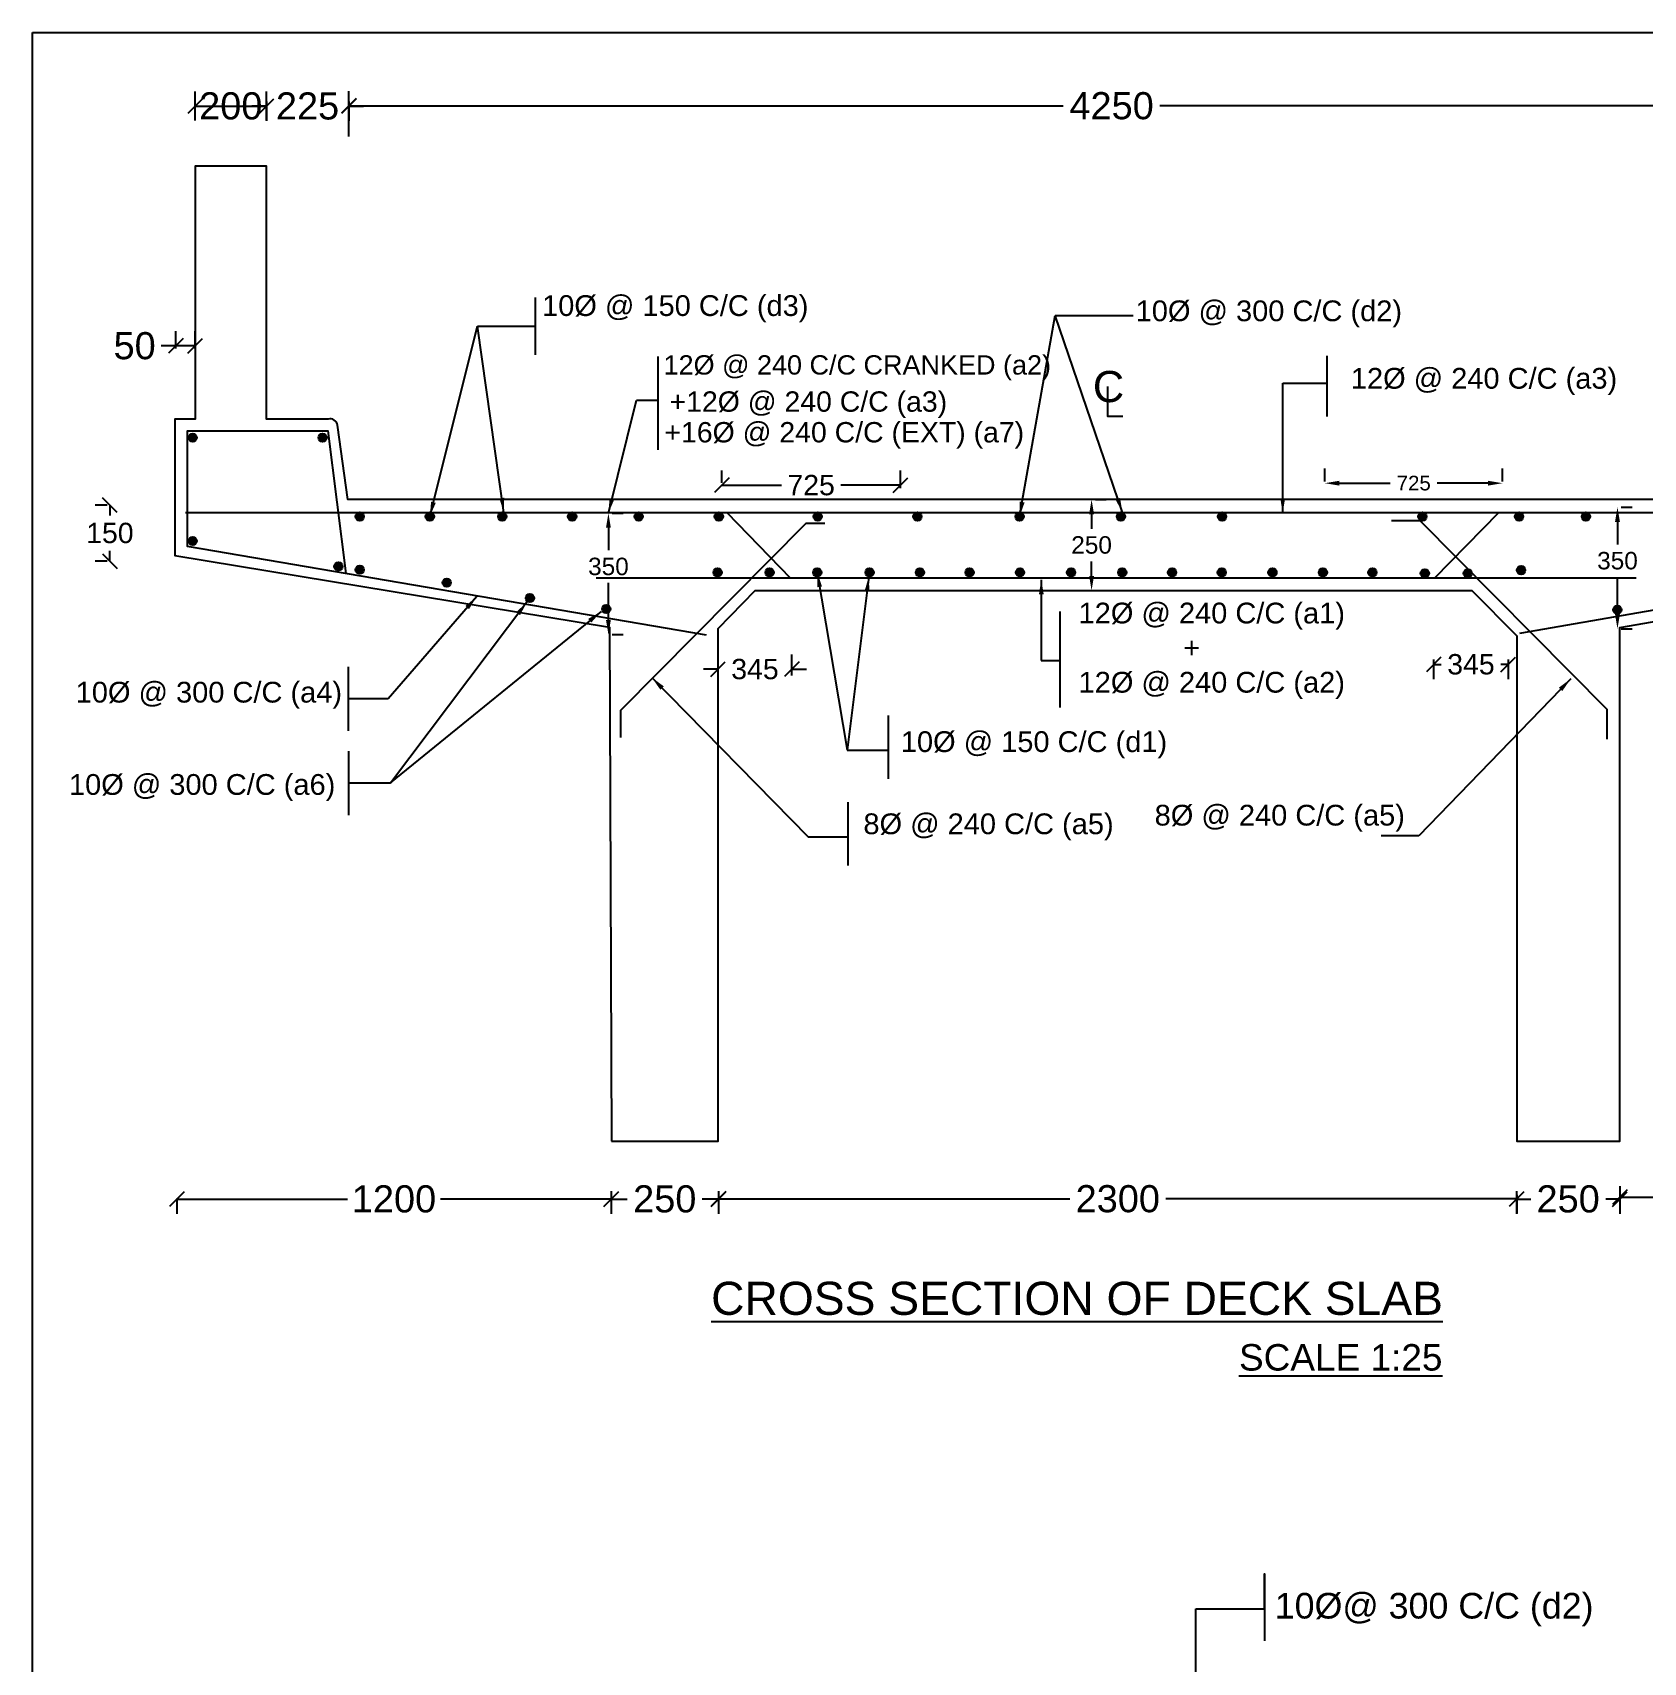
# Model space of a CAD drawing. Header units: inches. Extents: x 19308.8 to 19405.2, y 19125.9 to 19186.4.
# Drawn here: x 19309.01 to 19328.79, y 19166.41 to 19186.43 of the extents above; entities that cross this region are included whole.
import ezdxf

# ---------------------------------------------------------------- set-up
doc = ezdxf.new("R2010")
doc.units = ezdxf.units.IN
doc.header["$MEASUREMENT"] = 0
for name, color, linetype in [('DIMENSION', 255, 'Continuous'), ('DRAWING', 2, 'Continuous'), ('HATCH', 255, 'Continuous'), ('TEXT', 255, 'Continuous')]:
    doc.layers.add(name, color=color, linetype=linetype)
doc.styles.get("Standard").update_dxf_attribs({"font": 'arial.ttf'})
doc.dimstyles.get("Standard").update_dxf_attribs({"dimtxt": 0.18, "dimasz": 0.18, "dimexe": 0.18, "dimexo": 0.0625, "dimgap": 0.09, "dimtad": 0, "dimtih": 1, "dimtoh": 1, "dimdec": 4, "dimzin": 0, "dimdsep": 46, "dimtxsty": 'Standard', "dimcen": 0.09, "dimadec": 0, "dimazin": 0, "dimtfac": 1, "dimtdec": 4, "dimtofl": 0, "dimtmove": 0, "dimatfit": 3, "dimfxl": 1, "dimtolj": 1, "dimtzin": 0, "dimarcsym": 0})

# ---------------------------------------------------------------- blocks, each defined once
blk = doc.blocks.new('_Oblique')
at = {"color": 0, "linetype": 'ByBlock', "lineweight": -2}
blk.add_line((-0.5, -0.5), (0.5, 0.5), dxfattribs=at)
blk = doc.blocks.new('*D2')
at = {"layer": 'Defpoints', "color": 0, "transparency": 16777216}
for p in [(19310.768, 19182.583), (19310.768, 19182.487), (19311.003, 19182.487)]:
    blk.add_point(p, dxfattribs=at)
at = {"layer": 'DIMENSION', "color": 0, "lineweight": -2, "transparency": 16777216}
for p, q in [((19310.768, 19182.549), (19310.768, 19182.763)), ((19311.003, 19182.549), (19311.003, 19182.763)), ((19310.768, 19182.583), (19310.588, 19182.583)), ((19311.003, 19182.583), (19310.768, 19182.583))]:
    blk.add_line(p, q, dxfattribs=at)
at = {"layer": 'DIMENSION', "color": 0, "lineweight": -2, "transparency": 16777216, "xscale": 0.18, "yscale": 0.18, "zscale": 0.18, "rotation": 180}
blk.add_blockref('_Oblique', (19310.768, 19182.583), dxfattribs=at)
at = {"layer": 'DIMENSION', "color": 0, "lineweight": -2, "transparency": 16777216, "xscale": 0.18, "yscale": 0.18, "zscale": 0.18}
blk.add_blockref('_Oblique', (19311.003, 19182.583), dxfattribs=at)
at = {"layer": 'DIMENSION', "color": 0, "transparency": 16777216, "insert": (19310.26, 19182.583), "char_height": 0.3333, "attachment_point": 5}
blk.add_mtext('\\A1;50', dxfattribs=at)
blk = doc.blocks.new('*D3')
at = {"layer": 'Defpoints', "color": 0, "transparency": 16777216}
for p in [(19311.879, 19185.529), (19311.003, 19185.289), (19311.879, 19185.289)]:
    blk.add_point(p, dxfattribs=at)
at = {"layer": 'DIMENSION', "color": 0, "lineweight": -2, "transparency": 16777216}
for p, q in [((19311.003, 19185.351), (19311.003, 19185.709)), ((19311.879, 19185.351), (19311.879, 19185.709)), ((19311.003, 19185.529), (19311.879, 19185.529))]:
    blk.add_line(p, q, dxfattribs=at)
at = {"layer": 'DIMENSION', "color": 0, "lineweight": -2, "transparency": 16777216, "xscale": 0.18, "yscale": 0.18, "zscale": 0.18, "rotation": 180}
blk.add_blockref('_Oblique', (19311.003, 19185.529), dxfattribs=at)
at = {"layer": 'DIMENSION', "color": 0, "lineweight": -2, "transparency": 16777216, "xscale": 0.18, "yscale": 0.18, "zscale": 0.18}
blk.add_blockref('_Oblique', (19311.879, 19185.529), dxfattribs=at)
at = {"layer": 'DIMENSION', "color": 0, "transparency": 16777216, "insert": (19311.441, 19185.529), "char_height": 0.3333, "attachment_point": 5}
blk.add_mtext('\\A1;200', dxfattribs=at)
blk = doc.blocks.new('*D4')
at = {"layer": 'Defpoints', "color": 0, "transparency": 16777216}
for p in [(19311.879, 19185.648), (19312.89, 19185.648), (19312.89, 19185.528)]:
    blk.add_point(p, dxfattribs=at)
at = {"layer": 'DIMENSION', "color": 0, "lineweight": -2, "transparency": 16777216}
for p, q in [((19311.879, 19185.528), (19311.699, 19185.528)), ((19311.879, 19185.585), (19311.879, 19185.348)), ((19312.89, 19185.585), (19312.89, 19185.348)), ((19312.89, 19185.528), (19313.07, 19185.528))]:
    blk.add_line(p, q, dxfattribs=at)
at = {"layer": 'DIMENSION', "color": 0, "lineweight": -2, "transparency": 16777216, "xscale": 0.18, "yscale": 0.18, "zscale": 0.18}
blk.add_blockref('_Oblique', (19311.879, 19185.528), dxfattribs=at)
at = {"layer": 'DIMENSION', "color": 0, "lineweight": -2, "transparency": 16777216, "xscale": 0.18, "yscale": 0.18, "zscale": 0.18, "rotation": 180}
blk.add_blockref('_Oblique', (19312.89, 19185.528), dxfattribs=at)
at = {"layer": 'DIMENSION', "color": 0, "transparency": 16777216, "insert": (19312.384, 19185.528), "char_height": 0.3333, "attachment_point": 5}
blk.add_mtext('\\A1;225', dxfattribs=at)
blk = doc.blocks.new('*D6')
at = {"layer": 'Defpoints', "color": 0, "transparency": 16777216}
for p in [(19331.632, 19185.531), (19331.632, 19185.327), (19312.89, 19185.094)]:
    blk.add_point(p, dxfattribs=at)
at = {"layer": 'DIMENSION', "color": 0, "lineweight": -2, "transparency": 16777216}
for p, q in [((19312.89, 19185.156), (19312.89, 19185.711)), ((19331.632, 19185.389), (19331.632, 19185.711)), ((19312.89, 19185.531), (19321.667, 19185.531)), ((19331.632, 19185.531), (19322.855, 19185.531))]:
    blk.add_line(p, q, dxfattribs=at)
at = {"layer": 'DIMENSION', "color": 0, "lineweight": -2, "transparency": 16777216, "xscale": 0.18, "yscale": 0.18, "zscale": 0.18, "rotation": 180}
blk.add_blockref('_Oblique', (19312.89, 19185.531), dxfattribs=at)
at = {"layer": 'DIMENSION', "color": 0, "lineweight": -2, "transparency": 16777216, "xscale": 0.18, "yscale": 0.18, "zscale": 0.18}
blk.add_blockref('_Oblique', (19331.632, 19185.531), dxfattribs=at)
at = {"layer": 'DIMENSION', "color": 0, "transparency": 16777216, "insert": (19322.261, 19185.531), "char_height": 0.3333, "attachment_point": 5}
blk.add_mtext('\\A1;4250', dxfattribs=at)
blk = doc.blocks.new('*D9')
at = {"layer": 'Defpoints', "color": 0, "transparency": 16777216}
for p in [(19309.984, 19180.626), (19309.956, 19179.94), (19309.984, 19179.94)]:
    blk.add_point(p, dxfattribs=at)
at = {"layer": 'DIMENSION', "color": 0, "lineweight": -2, "transparency": 16777216}
for p, q in [((19309.922, 19180.626), (19309.776, 19180.626)), ((19309.956, 19180.626), (19309.956, 19180.501)), ((19309.956, 19179.94), (19309.956, 19180.065)), ((19309.922, 19179.94), (19309.776, 19179.94))]:
    blk.add_line(p, q, dxfattribs=at)
at = {"layer": 'DIMENSION', "color": 0, "lineweight": -2, "transparency": 16777216, "xscale": 0.18, "yscale": 0.18, "zscale": 0.18}
for p, rotation in [((19309.956, 19180.626), 90), ((19309.956, 19179.94), 270)]:
    blk.add_blockref('_Oblique', p, dxfattribs=dict(at, rotation=rotation))
at = {"layer": 'DIMENSION', "color": 0, "transparency": 16777216, "insert": (19309.956, 19180.283), "char_height": 0.25, "attachment_point": 5}
blk.add_mtext('\\A1;150', dxfattribs=at)
blk = doc.blocks.new('*D10')
at = {"layer": 'Defpoints', "color": 0, "transparency": 16777216}
for p in [(19318.333, 19178.611), (19317.426, 19178.471), (19318.333, 19178.471)]:
    blk.add_point(p, dxfattribs=at)
at = {"layer": 'DIMENSION', "color": 0, "lineweight": -2, "transparency": 16777216}
for p, q in [((19317.426, 19178.611), (19317.246, 19178.611)), ((19317.426, 19178.533), (19317.426, 19178.791)), ((19318.333, 19178.533), (19318.333, 19178.791)), ((19318.333, 19178.611), (19318.513, 19178.611))]:
    blk.add_line(p, q, dxfattribs=at)
at = {"layer": 'DIMENSION', "color": 0, "lineweight": -2, "transparency": 16777216, "xscale": 0.18, "yscale": 0.18, "zscale": 0.18}
blk.add_blockref('_Oblique', (19317.426, 19178.611), dxfattribs=at)
at = {"layer": 'DIMENSION', "color": 0, "lineweight": -2, "transparency": 16777216, "xscale": 0.18, "yscale": 0.18, "zscale": 0.18, "rotation": 180}
blk.add_blockref('_Oblique', (19318.333, 19178.611), dxfattribs=at)
at = {"layer": 'DIMENSION', "color": 0, "transparency": 16777216, "insert": (19317.88, 19178.611), "char_height": 0.25, "attachment_point": 5}
blk.add_mtext('\\A1;345', dxfattribs=at)
blk = doc.blocks.new('*D11')
at = {"layer": 'Defpoints', "color": 0, "transparency": 16777216}
for p in [(19326.217, 19178.792), (19326.217, 19178.67), (19327.133, 19178.792)]:
    blk.add_point(p, dxfattribs=at)
at = {"layer": 'DIMENSION', "color": 0, "lineweight": -2, "transparency": 16777216}
for p, q in [((19326.217, 19178.729), (19326.217, 19178.49)), ((19326.217, 19178.67), (19326.308, 19178.67)), ((19327.133, 19178.67), (19327.042, 19178.67)), ((19327.133, 19178.729), (19327.133, 19178.49))]:
    blk.add_line(p, q, dxfattribs=at)
at = {"layer": 'DIMENSION', "color": 0, "lineweight": -2, "transparency": 16777216, "xscale": 0.18, "yscale": 0.18, "zscale": 0.18, "rotation": 180}
blk.add_blockref('_Oblique', (19326.217, 19178.67), dxfattribs=at)
at = {"layer": 'DIMENSION', "color": 0, "lineweight": -2, "transparency": 16777216, "xscale": 0.18, "yscale": 0.18, "zscale": 0.18}
blk.add_blockref('_Oblique', (19327.133, 19178.67), dxfattribs=at)
at = {"layer": 'DIMENSION', "color": 0, "transparency": 16777216, "insert": (19326.675, 19178.67), "char_height": 0.25, "attachment_point": 5}
blk.add_mtext('\\A1;345', dxfattribs=at)
blk = doc.blocks.new('*D14')
at = {"layer": 'Defpoints', "color": 0, "transparency": 16777216}
for p in [(19324.88, 19180.855), (19327.064, 19180.896), (19327.064, 19180.855)]:
    blk.add_point(p, dxfattribs=at)
at = {"layer": 'DIMENSION', "color": 0, "lineweight": -2, "transparency": 16777216}
for p, q in [((19324.88, 19180.917), (19324.88, 19181.076)), ((19327.064, 19180.917), (19327.064, 19181.076)), ((19325.06, 19180.896), (19325.683, 19180.896)), ((19326.884, 19180.896), (19326.261, 19180.896))]:
    blk.add_line(p, q, dxfattribs=at)
at = {"layer": 'DIMENSION', "color": 0, "transparency": 16777216}
for points in [[(19325.06, 19180.926), (19325.06, 19180.866), (19324.88, 19180.896)], [(19326.884, 19180.926), (19326.884, 19180.866), (19327.064, 19180.896)]]:
    blk.add_solid(points, dxfattribs=at)
at = {"layer": 'DIMENSION', "color": 0, "transparency": 16777216, "insert": (19325.972, 19180.896), "char_height": 0.18, "attachment_point": 5}
blk.add_mtext('\\A1;725', dxfattribs=at)
blk = doc.blocks.new('*D15')
at = {"layer": 'Defpoints', "color": 0, "transparency": 16777216}
for p in [(19328.458, 19180.6), (19328.458, 19179.108), (19328.475, 19179.108)]:
    blk.add_point(p, dxfattribs=at)
at = {"layer": 'DIMENSION', "color": 0, "lineweight": -2, "transparency": 16777216}
for p, q in [((19328.52, 19180.6), (19328.655, 19180.6)), ((19328.475, 19180.42), (19328.475, 19180.142)), ((19328.475, 19179.288), (19328.475, 19179.743)), ((19328.52, 19179.108), (19328.655, 19179.108))]:
    blk.add_line(p, q, dxfattribs=at)
at = {"layer": 'DIMENSION', "color": 0, "transparency": 16777216}
for points in [[(19328.445, 19180.42), (19328.505, 19180.42), (19328.475, 19180.6)], [(19328.445, 19179.288), (19328.505, 19179.288), (19328.475, 19179.108)]]:
    blk.add_solid(points, dxfattribs=at)
at = {"layer": 'DIMENSION', "color": 0, "transparency": 16777216, "insert": (19328.475, 19179.943), "char_height": 0.2143, "attachment_point": 5}
blk.add_mtext('\\A1;350', dxfattribs=at)
blk = doc.blocks.new('*D16')
at = {"layer": 'Defpoints', "color": 0, "transparency": 16777216}
for p in [(19321.999, 19180.694), (19321.999, 19179.577), (19322.015, 19179.577)]:
    blk.add_point(p, dxfattribs=at)
at = {"layer": 'DIMENSION', "color": 0, "lineweight": -2, "transparency": 16777216}
for p, q in [((19322.062, 19180.694), (19322.195, 19180.694)), ((19322.015, 19180.514), (19322.015, 19180.335)), ((19322.015, 19179.757), (19322.015, 19179.936)), ((19322.062, 19179.577), (19322.195, 19179.577))]:
    blk.add_line(p, q, dxfattribs=at)
at = {"layer": 'DIMENSION', "color": 0, "transparency": 16777216}
for points in [[(19321.985, 19180.514), (19322.045, 19180.514), (19322.015, 19180.694)], [(19321.985, 19179.757), (19322.045, 19179.757), (19322.015, 19179.577)]]:
    blk.add_solid(points, dxfattribs=at)
at = {"layer": 'DIMENSION', "color": 0, "transparency": 16777216, "insert": (19322.015, 19180.136), "char_height": 0.2143, "attachment_point": 5}
blk.add_mtext('\\A1;250', dxfattribs=at)
blk = doc.blocks.new('*D17')
at = {"layer": 'Defpoints', "color": 0, "transparency": 16777216}
for p in [(19316.062, 19180.529), (19316.062, 19179.037), (19316.08, 19179.037)]:
    blk.add_point(p, dxfattribs=at)
at = {"layer": 'DIMENSION', "color": 0, "lineweight": -2, "transparency": 16777216}
for p, q in [((19316.125, 19180.529), (19316.26, 19180.529)), ((19316.08, 19180.349), (19316.08, 19180.072)), ((19316.08, 19179.217), (19316.08, 19179.673)), ((19316.125, 19179.037), (19316.26, 19179.037))]:
    blk.add_line(p, q, dxfattribs=at)
at = {"layer": 'DIMENSION', "color": 0, "transparency": 16777216}
for points in [[(19316.05, 19180.349), (19316.11, 19180.349), (19316.08, 19180.529)], [(19316.05, 19179.217), (19316.11, 19179.217), (19316.08, 19179.037)]]:
    blk.add_solid(points, dxfattribs=at)
at = {"layer": 'DIMENSION', "color": 0, "transparency": 16777216, "insert": (19316.08, 19179.872), "char_height": 0.2143, "attachment_point": 5}
blk.add_mtext('\\A1;350', dxfattribs=at)
blk = doc.blocks.new('*D18')
at = {"layer": 'Defpoints', "color": 0, "transparency": 16777216}
for p in [(19310.779, 19172.169), (19316.114, 19172.169), (19316.114, 19172.102)]:
    blk.add_point(p, dxfattribs=at)
at = {"layer": 'DIMENSION', "color": 0, "lineweight": -2, "transparency": 16777216}
for p, q in [((19310.779, 19172.107), (19310.779, 19171.922)), ((19310.779, 19172.102), (19312.875, 19172.102)), ((19316.114, 19172.102), (19314.018, 19172.102)), ((19316.114, 19172.107), (19316.114, 19171.922))]:
    blk.add_line(p, q, dxfattribs=at)
at = {"layer": 'DIMENSION', "color": 0, "lineweight": -2, "transparency": 16777216, "xscale": 0.18, "yscale": 0.18, "zscale": 0.18, "rotation": 180}
blk.add_blockref('_Oblique', (19310.779, 19172.102), dxfattribs=at)
at = {"layer": 'DIMENSION', "color": 0, "lineweight": -2, "transparency": 16777216, "xscale": 0.18, "yscale": 0.18, "zscale": 0.18}
blk.add_blockref('_Oblique', (19316.114, 19172.102), dxfattribs=at)
at = {"layer": 'DIMENSION', "color": 0, "transparency": 16777216, "insert": (19313.446, 19172.102), "char_height": 0.3333, "attachment_point": 5}
blk.add_mtext('\\A1;1200', dxfattribs=at)
blk = doc.blocks.new('*D19')
at = {"layer": 'Defpoints', "color": 0, "transparency": 16777216}
for p in [(19316.114, 19172.26), (19317.431, 19172.26), (19317.431, 19172.102)]:
    blk.add_point(p, dxfattribs=at)
at = {"layer": 'DIMENSION', "color": 0, "lineweight": -2, "transparency": 16777216}
for p, q in [((19316.114, 19172.198), (19316.114, 19171.922)), ((19317.431, 19172.198), (19317.431, 19171.922)), ((19316.114, 19172.102), (19316.312, 19172.102)), ((19317.431, 19172.102), (19317.233, 19172.102))]:
    blk.add_line(p, q, dxfattribs=at)
at = {"layer": 'DIMENSION', "color": 0, "lineweight": -2, "transparency": 16777216, "xscale": 0.18, "yscale": 0.18, "zscale": 0.18, "rotation": 180}
blk.add_blockref('_Oblique', (19316.114, 19172.102), dxfattribs=at)
at = {"layer": 'DIMENSION', "color": 0, "lineweight": -2, "transparency": 16777216, "xscale": 0.18, "yscale": 0.18, "zscale": 0.18}
blk.add_blockref('_Oblique', (19317.431, 19172.102), dxfattribs=at)
at = {"layer": 'DIMENSION', "color": 0, "transparency": 16777216, "insert": (19316.772, 19172.102), "char_height": 0.3333, "attachment_point": 5}
blk.add_mtext('\\A1;250', dxfattribs=at)
blk = doc.blocks.new('*D20')
at = {"layer": 'Defpoints', "color": 0, "transparency": 16777216}
for p in [(19317.434, 19172.214), (19327.24, 19172.214), (19327.24, 19172.104)]:
    blk.add_point(p, dxfattribs=at)
at = {"layer": 'DIMENSION', "color": 0, "lineweight": -2, "transparency": 16777216}
for p, q in [((19317.434, 19172.152), (19317.434, 19171.924)), ((19317.434, 19172.104), (19321.747, 19172.104)), ((19327.24, 19172.104), (19322.927, 19172.104)), ((19327.24, 19172.152), (19327.24, 19171.924))]:
    blk.add_line(p, q, dxfattribs=at)
at = {"layer": 'DIMENSION', "color": 0, "lineweight": -2, "transparency": 16777216, "xscale": 0.18, "yscale": 0.18, "zscale": 0.18, "rotation": 180}
blk.add_blockref('_Oblique', (19317.434, 19172.104), dxfattribs=at)
at = {"layer": 'DIMENSION', "color": 0, "lineweight": -2, "transparency": 16777216, "xscale": 0.18, "yscale": 0.18, "zscale": 0.18}
blk.add_blockref('_Oblique', (19327.24, 19172.104), dxfattribs=at)
at = {"layer": 'DIMENSION', "color": 0, "transparency": 16777216, "insert": (19322.337, 19172.104), "char_height": 0.3333, "attachment_point": 5}
blk.add_mtext('\\A1;2300', dxfattribs=at)
blk = doc.blocks.new('*D21')
at = {"layer": 'Defpoints', "color": 0, "transparency": 16777216}
for p in [(19327.236, 19172.26), (19328.502, 19172.26), (19328.502, 19172.102)]:
    blk.add_point(p, dxfattribs=at)
at = {"layer": 'DIMENSION', "color": 0, "lineweight": -2, "transparency": 16777216}
for p, q in [((19327.236, 19172.198), (19327.236, 19171.922)), ((19328.502, 19172.198), (19328.502, 19171.922)), ((19327.236, 19172.102), (19327.409, 19172.102)), ((19328.502, 19172.102), (19328.33, 19172.102))]:
    blk.add_line(p, q, dxfattribs=at)
at = {"layer": 'DIMENSION', "color": 0, "lineweight": -2, "transparency": 16777216, "xscale": 0.18, "yscale": 0.18, "zscale": 0.18, "rotation": 180}
blk.add_blockref('_Oblique', (19327.236, 19172.102), dxfattribs=at)
at = {"layer": 'DIMENSION', "color": 0, "lineweight": -2, "transparency": 16777216, "xscale": 0.18, "yscale": 0.18, "zscale": 0.18}
blk.add_blockref('_Oblique', (19328.502, 19172.102), dxfattribs=at)
at = {"layer": 'DIMENSION', "color": 0, "transparency": 16777216, "insert": (19327.869, 19172.102), "char_height": 0.3333, "attachment_point": 5}
blk.add_mtext('\\A1;250', dxfattribs=at)
blk = doc.blocks.new('*D22')
at = {"layer": 'Defpoints', "color": 0, "transparency": 16777216}
for p in [(19328.502, 19172.322), (19333.755, 19172.322), (19333.755, 19172.125)]:
    blk.add_point(p, dxfattribs=at)
at = {"layer": 'DIMENSION', "color": 0, "lineweight": -2, "transparency": 16777216}
for p, q in [((19328.502, 19172.26), (19328.502, 19171.945)), ((19333.755, 19172.26), (19333.755, 19171.945)), ((19328.502, 19172.125), (19330.557, 19172.125)), ((19333.755, 19172.125), (19331.7, 19172.125))]:
    blk.add_line(p, q, dxfattribs=at)
at = {"layer": 'DIMENSION', "color": 0, "lineweight": -2, "transparency": 16777216, "xscale": 0.18, "yscale": 0.18, "zscale": 0.18, "rotation": 180}
blk.add_blockref('_Oblique', (19328.502, 19172.125), dxfattribs=at)
at = {"layer": 'DIMENSION', "color": 0, "lineweight": -2, "transparency": 16777216, "xscale": 0.18, "yscale": 0.18, "zscale": 0.18}
blk.add_blockref('_Oblique', (19333.755, 19172.125), dxfattribs=at)
at = {"layer": 'DIMENSION', "color": 0, "transparency": 16777216, "insert": (19331.129, 19172.125), "char_height": 0.3333, "attachment_point": 5}
blk.add_mtext('\\A1;1200', dxfattribs=at)
blk = doc.blocks.new('*D65')
at = {"layer": 'Defpoints', "color": 0, "transparency": 16777216}
for p in [(19317.472, 19180.839), (19319.669, 19180.871), (19319.669, 19180.773)]:
    blk.add_point(p, dxfattribs=at)
at = {"layer": 'DIMENSION', "color": 0, "lineweight": -2, "transparency": 16777216}
for p, q in [((19317.472, 19180.902), (19317.472, 19181.051)), ((19319.669, 19180.835), (19319.669, 19181.051)), ((19317.472, 19180.871), (19318.204, 19180.871)), ((19319.669, 19180.871), (19318.936, 19180.871))]:
    blk.add_line(p, q, dxfattribs=at)
at = {"layer": 'DIMENSION', "color": 0, "lineweight": -2, "transparency": 16777216, "xscale": 0.18, "yscale": 0.18, "zscale": 0.18, "rotation": 180}
blk.add_blockref('_Oblique', (19317.472, 19180.871), dxfattribs=at)
at = {"layer": 'DIMENSION', "color": 0, "lineweight": -2, "transparency": 16777216, "xscale": 0.18, "yscale": 0.18, "zscale": 0.18}
blk.add_blockref('_Oblique', (19319.669, 19180.871), dxfattribs=at)
at = {"layer": 'DIMENSION', "color": 0, "transparency": 16777216, "insert": (19318.57, 19180.871), "char_height": 0.25, "attachment_point": 5}
blk.add_mtext('\\A1;725', dxfattribs=at)

msp = doc.modelspace()

# ---------------------------------------------------------------- hatches: boundary and pattern name
at = {"layer": 'HATCH'}
h = msp.add_hatch(color=256, dxfattribs=at)
edge = h.paths.add_edge_path()
edge.add_arc((19310.97309, 19181.45515), 0.05159, 0, 360)
h = msp.add_hatch(color=256, dxfattribs=at)
edge = h.paths.add_edge_path()
edge.add_arc((19312.56939, 19181.45515), 0.05159, 0, 360)
h = msp.add_hatch(color=256, dxfattribs=at)
edge = h.paths.add_edge_path()
edge.add_arc((19313.02498, 19180.48703), 0.05159, 0, 360)
h = msp.add_hatch(color=256, dxfattribs=at)
edge = h.paths.add_edge_path()
edge.add_arc((19313.88642, 19180.48703), 0.05159, 0, 360)
h = msp.add_hatch(color=256, dxfattribs=at)
edge = h.paths.add_edge_path()
edge.add_arc((19314.77627, 19180.48703), 0.05159, 0, 360)
h = msp.add_hatch(color=256, dxfattribs=at)
edge = h.paths.add_edge_path()
edge.add_arc((19315.63463, 19180.48703), 0.05159, 0, 360)
h = msp.add_hatch(color=256, dxfattribs=at)
edge = h.paths.add_edge_path()
edge.add_arc((19316.45182, 19180.48703), 0.05159, 0, 360)
h = msp.add_hatch(color=256, dxfattribs=at)
edge = h.paths.add_edge_path()
edge.add_arc((19317.43582, 19180.48703), 0.05159, 0, 360)
h = msp.add_hatch(color=256, dxfattribs=at)
edge = h.paths.add_edge_path()
edge.add_arc((19318.65047, 19180.48703), 0.05159, 0, 360)
h = msp.add_hatch(color=256, dxfattribs=at)
edge = h.paths.add_edge_path()
edge.add_arc((19319.87603, 19180.48703), 0.05159, 0, 360)
h = msp.add_hatch(color=256, dxfattribs=at)
edge = h.paths.add_edge_path()
edge.add_arc((19321.13115, 19180.48703), 0.05159, 0, 360)
h = msp.add_hatch(color=256, dxfattribs=at)
edge = h.paths.add_edge_path()
edge.add_arc((19322.37576, 19180.48703), 0.05159, 0, 360)
h = msp.add_hatch(color=256, dxfattribs=at)
edge = h.paths.add_edge_path()
edge.add_arc((19323.61768, 19180.48703), 0.05159, 0, 360)
h = msp.add_hatch(color=256, dxfattribs=at)
edge = h.paths.add_edge_path()
edge.add_arc((19326.07927, 19180.48703), 0.05159, 0, 360)
h = msp.add_hatch(color=256, dxfattribs=at)
edge = h.paths.add_edge_path()
edge.add_arc((19327.26649, 19180.48703), 0.05159, 0, 360)
h = msp.add_hatch(color=256, dxfattribs=at)
edge = h.paths.add_edge_path()
edge.add_arc((19328.08702, 19180.48703), 0.05159, 0, 360)
h = msp.add_hatch(color=256, dxfattribs=at)
edge = h.paths.add_edge_path()
edge.add_arc((19310.97309, 19180.18596), 0.05159, 0, 360)
h = msp.add_hatch(color=256, dxfattribs=at)
edge = h.paths.add_edge_path()
edge.add_arc((19312.76339, 19179.87317), 0.05159, 0, 360)
h = msp.add_hatch(color=256, dxfattribs=at)
edge = h.paths.add_edge_path()
edge.add_arc((19313.02498, 19179.83258), 0.05159, 0, 360)
h = msp.add_hatch(color=256, dxfattribs=at)
edge = h.paths.add_edge_path()
edge.add_arc((19317.42143, 19179.80034), 0.05159, 0, 360)
h = msp.add_hatch(color=256, dxfattribs=at)
edge = h.paths.add_edge_path()
edge.add_arc((19318.05944, 19179.80034), 0.05159, 0, 360)
h = msp.add_hatch(color=256, dxfattribs=at)
edge = h.paths.add_edge_path()
edge.add_arc((19318.64464, 19179.80034), 0.05159, 0, 360)
h = msp.add_hatch(color=256, dxfattribs=at)
edge = h.paths.add_edge_path()
edge.add_arc((19319.28801, 19179.80034), 0.05159, 0, 360)
h = msp.add_hatch(color=256, dxfattribs=at)
edge = h.paths.add_edge_path()
edge.add_arc((19319.90692, 19179.80034), 0.05159, 0, 360)
h = msp.add_hatch(color=256, dxfattribs=at)
edge = h.paths.add_edge_path()
edge.add_arc((19320.51698, 19179.80034), 0.05159, 0, 360)
h = msp.add_hatch(color=256, dxfattribs=at)
edge = h.paths.add_edge_path()
edge.add_arc((19321.1358, 19179.80034), 0.05159, 0, 360)
h = msp.add_hatch(color=256, dxfattribs=at)
edge = h.paths.add_edge_path()
edge.add_arc((19321.76308, 19179.80034), 0.05159, 0, 360)
h = msp.add_hatch(color=256, dxfattribs=at)
edge = h.paths.add_edge_path()
edge.add_arc((19322.39194, 19179.80034), 0.05159, 0, 360)
h = msp.add_hatch(color=256, dxfattribs=at)
edge = h.paths.add_edge_path()
edge.add_arc((19323.00385, 19179.80034), 0.05159, 0, 360)
h = msp.add_hatch(color=256, dxfattribs=at)
edge = h.paths.add_edge_path()
edge.add_arc((19323.61338, 19179.80034), 0.05159, 0, 360)
h = msp.add_hatch(color=256, dxfattribs=at)
edge = h.paths.add_edge_path()
edge.add_arc((19324.2369, 19179.80034), 0.05159, 0, 360)
h = msp.add_hatch(color=256, dxfattribs=at)
edge = h.paths.add_edge_path()
edge.add_arc((19324.8566, 19179.80034), 0.05159, 0, 360)
h = msp.add_hatch(color=256, dxfattribs=at)
edge = h.paths.add_edge_path()
edge.add_arc((19325.4644, 19179.80034), 0.05159, 0, 360)
h = msp.add_hatch(color=256, dxfattribs=at)
edge = h.paths.add_edge_path()
edge.add_arc((19326.1082, 19179.78873), 0.05159, 0, 360)
h = msp.add_hatch(color=256, dxfattribs=at)
edge = h.paths.add_edge_path()
edge.add_arc((19326.63567, 19179.78873), 0.05159, 0, 360)
h = msp.add_hatch(color=256, dxfattribs=at)
edge = h.paths.add_edge_path()
edge.add_arc((19327.29085, 19179.82754), 0.05159, 0, 360)
h = msp.add_hatch(color=256, dxfattribs=at)
edge = h.paths.add_edge_path()
edge.add_arc((19314.09335, 19179.67395), 0.05159, 0, 360)
h = msp.add_hatch(color=256, dxfattribs=at)
edge = h.paths.add_edge_path()
edge.add_arc((19315.11522, 19179.48415), 0.05159, 0, 360)
h = msp.add_hatch(color=256, dxfattribs=at)
edge = h.paths.add_edge_path()
edge.add_arc((19316.05269, 19179.35019), 0.05159, 0, 360)
h = msp.add_hatch(color=256, dxfattribs=at)
edge = h.paths.add_edge_path()
edge.add_arc((19328.47301, 19179.34071), 0.05159, 0, 360)

# ---------------------------------------------------------------- linework, layer by layer
at = {"layer": 'DIMENSION'}
for points in [[(19315.17917, 19183.17838), (19315.17917, 19182.47255)], [(19316.68805, 19182.4525), (19316.68805, 19181.30698)], [(19324.90606, 19182.46201), (19324.90606, 19181.71349)], [(19322.39835, 19181.71549), (19322.2141, 19181.71549), (19322.2141, 19182.08361)], [(19321.62578, 19179.3195), (19321.62578, 19178.14007)], [(19312.88457, 19178.63883), (19312.88457, 19177.85304)], [(19319.51778, 19178.04209), (19319.51778, 19177.26436)], [(19312.88657, 19177.60484), (19312.88657, 19176.81905)], [(19319.02088, 19176.97811), (19319.02088, 19176.20037)], [(19323.29416, 19167.06616), (19324.13907, 19167.06616), (19324.13907, 19167.49691), (19324.13907, 19166.67676)]]:
    msp.add_lwpolyline(points, dxfattribs=at)
at = {"layer": 'DRAWING'}
msp.add_lwpolyline([(19309.00665, 19186.43127), (19405.09623, 19186.43127), (19405.09623, 19126.4546), (19309.00665, 19126.4546)], close=True, dxfattribs=at)
msp.add_lwpolyline([(19331.65488, 19180.69395), (19312.88066, 19180.69395), (19312.75351, 19181.60773, 0.45695321), (19312.63725, 19181.68312), (19311.87882, 19181.68312), (19311.87882, 19184.78967), (19311.00319, 19184.78967), (19311.00319, 19181.68312), (19310.7538, 19181.68312), (19310.7538, 19180.00948), (19316.09492, 19179.12728), (19316.11595, 19172.81506)], format="xyb", dxfattribs=at)
for points in [[(19317.28317, 19179.02794), (19310.9104, 19180.11775), (19310.9104, 19181.54055), (19312.63503, 19181.54055), (19312.85365, 19179.78543)], [(19327.27741, 19179.05408), (19333.59306, 19180.15076), (19333.59306, 19181.5763), (19331.89791, 19181.5763), (19331.69771, 19179.82164)], [(19310.88302, 19180.53503), (19333.65911, 19180.53503)], [(19316.23041, 19177.77061), (19316.23041, 19178.10582), (19318.50847, 19180.40301), (19318.74023, 19180.40301)], [(19317.53473, 19180.53503), (19318.31584, 19179.72953)], [(19328.34661, 19177.75178), (19328.34661, 19178.11497), (19326.05111, 19180.43504), (19325.69785, 19180.43504)], [(19326.22677, 19179.72953), (19327.0163, 19180.53503)], [(19316.11595, 19172.81506), (19317.4264, 19172.81506), (19317.4264, 19179.10921), (19317.88268, 19179.57734), (19326.68568, 19179.57734), (19327.23804, 19179.01892), (19327.23804, 19172.81506), (19328.50235, 19172.81506), (19328.50235, 19179.12284), (19333.74291, 19180.03207)], [(19328.70445, 19179.72953), (19315.92883, 19179.72953)]]:
    msp.add_lwpolyline(points, dxfattribs=at)
for centre in [(19310.97309, 19181.45515), (19312.56939, 19181.45515), (19313.02498, 19180.48703), (19313.88642, 19180.48703), (19314.77627, 19180.48703), (19315.63463, 19180.48703), (19316.45182, 19180.48703), (19317.43582, 19180.48703), (19318.65047, 19180.48703), (19319.87603, 19180.48703), (19321.13115, 19180.48703), (19322.37576, 19180.48703), (19323.61768, 19180.48703), (19326.07927, 19180.48703), (19327.26649, 19180.48703), (19328.08702, 19180.48703), (19310.97309, 19180.18596), (19312.76339, 19179.87317), (19313.02498, 19179.83258), (19317.42143, 19179.80034), (19318.05944, 19179.80034), (19318.64464, 19179.80034), (19319.28801, 19179.80034), (19319.90692, 19179.80034), (19320.51698, 19179.80034), (19321.1358, 19179.80034), (19321.76308, 19179.80034), (19322.39194, 19179.80034), (19323.00385, 19179.80034), (19323.61338, 19179.80034), (19324.2369, 19179.80034), (19324.8566, 19179.80034), (19325.4644, 19179.80034), (19326.1082, 19179.78873), (19326.63567, 19179.78873), (19327.29085, 19179.82754), (19314.09335, 19179.67395), (19315.11522, 19179.48415), (19316.05269, 19179.35019), (19328.47301, 19179.34071)]:
    msp.add_circle(centre, 0.05159, dxfattribs=at)

# ---------------------------------------------------------------- texts
at = {"layer": 'TEXT', "attachment_point": 1}
for s, insert, char_height, width in [('{\\fArial|b0|i0|c0|p32;10Ø @ 150 C/C (d3)}', (19315.26508, 19183.20506), 0.255, 4.3071936), ('{\\fArial|b0|i0|c0|p32;10Ø @ 300 C/C (d2)}', (19322.55658, 19183.1408), 0.255, 4.3071936), ('{\\fArial|b0|i0|c0|p32;12Ø @ 240 C/C CRANKED (a2)}', (19316.7571, 19182.46779), 0.237405, 5.545967), ('{\\fArial|b0|i0|c0|p32;C}', (19322.03029, 19182.27469), 0.3825, 6.4607903), ('{\\fArial|b0|i0|c0|p32;12Ø @ 240 C/C (a3)}', (19325.19962, 19182.31191), 0.255, 4.3071936), ('{\\fArial|b0|i0|c0|p32;+12Ø @ 240 C/C (a3)}', (19316.83061, 19182.02376), 0.2499, 4.2210497), ('{\\fArial|b0|i0|c0|p32;+16Ø @ 240 C/C (EXT) (a7)}', (19316.76773, 19181.64685), 0.2499, 4.9583333), ('{\\fArial|b0|i0|c0|p32;12Ø @ 240 C/C (a1)\\P}             +\\P{\\fArial|b0|i0|c0|p32;12Ø @ 240 C/C (a2)}', (19321.85525, 19179.4284), 0.255, 4.3071936), ('{\\fArial|b0|i0|c0|p32;10Ø @ 300 C/C (a4)}', (19309.53593, 19178.45604), 0.255, 4.3071936), ('{\\fArial|b0|i0|c0|p32;10Ø @ 150 C/C (d1)}', (19319.67163, 19177.84841), 0.255, 4.3071936), ('{\\fArial|b0|i0|c0|p32;10Ø @ 300 C/C (a6)}', (19309.45337, 19177.32236), 0.255, 4.3071936), ('{\\fArial|b0|i0|c0|p32;8Ø @ 240 C/C (a5)}', (19319.21223, 19176.83911), 0.255, 4.3071936), ('{\\fArial|b0|i0|c0|p32;8Ø @ 240 C/C (a5)}', (19322.78985, 19176.94516), 0.255, 4.3071936), ('{\\fArial|b0|i0|c0|p32;                    \\L \\fArial|b0|i0|c0|p34;CROSS SECTION OF DECK SLAB}', (19314.02924, 19171.08599), 0.4064063, 17.5474469), ('{\\fArial|b0|i0|c0|p32;\\LSCALE 1:25}', (19323.82576, 19170.32002), 0.325125, 9.95605), ('10{\\fArial|b0|i0|c0|p32;Ø@ 300 C/C (d2)}', (19324.26482, 19167.26369), 0.314721, 9.6374564)]:
    msp.add_mtext(s, dxfattribs=dict(at, insert=insert, char_height=char_height, width=width))

# ---------------------------------------------------------------- dimensions: what is measured, and where the dimension line sits
at = {"layer": 'DIMENSION'}
dim = msp.add_linear_dim(base=(19311.87882, 19185.52937), p1=(19311.00319, 19185.28891), p2=(19311.87882, 19185.28891), text='200', dimstyle='Standard', override={"dimtxt": 0.333333, "dimblk1": 'Oblique', "dimblk2": 'Oblique', "dimsah": 1}, dxfattribs=at)
dim.commit()
dim.dimension.update_dxf_attribs({"geometry": '*D3', "text_midpoint": (19311.441, 19185.52937), "dimtype": 160})
for base, p1, p2, text, override, picture, middle in [((19312.8896, 19185.52837), (19311.87882, 19185.64786), (19312.8896, 19185.64786), '225', {"dimtxt": 0.333333, "dimblk1": 'Oblique', "dimblk2": 'Oblique', "dimsah": 1}, '*D4', (19312.38421, 19185.52837)), ((19331.63181, 19185.53094), (19312.8896, 19185.09369), (19331.63181, 19185.32671), '4250', {"dimtxt": 0.333333, "dimblk1": 'Oblique', "dimblk2": 'Oblique', "dimsah": 1}, '*D6', (19322.2607, 19185.53094)), ((19319.66871, 19180.87129), (19317.47206, 19180.83904), (19319.66871, 19180.77258), '725', {"dimtxt": 0.25, "dimblk1": 'Oblique', "dimblk2": 'Oblique', "dimsah": 1}, '*D65', (19318.57038, 19180.87129)), ((19326.21662, 19178.67042), (19327.13266, 19178.7915), (19326.21662, 19178.7915), '345', {"dimtxt": 0.25, "dimblk1": 'Oblique', "dimblk2": 'Oblique', "dimsah": 1}, '*D11', (19326.67464, 19178.67042)), ((19318.33271, 19178.61144), (19317.4264, 19178.47099), (19318.33271, 19178.47099), '345', {"dimtxt": 0.25, "dimblk1": 'Oblique', "dimblk2": 'Oblique', "dimsah": 1}, '*D10', (19317.87956, 19178.61144)), ((19316.11362, 19172.10214), (19310.77888, 19172.1693), (19316.11362, 19172.1693), '1200', {"dimtxt": 0.333333, "dimblk1": 'Oblique', "dimblk2": 'Oblique', "dimsah": 1}, '*D18', (19313.44625, 19172.10214)), ((19317.43119, 19172.10214), (19316.11362, 19172.26009), (19317.43119, 19172.26009), '250', {"dimtxt": 0.333333, "dimblk1": 'Oblique', "dimblk2": 'Oblique', "dimsah": 1}, '*D19', (19316.7724, 19172.10214)), ((19327.24037, 19172.10447), (19317.43351, 19172.2143), (19327.24037, 19172.2143), '2300', {"dimtxt": 0.333333, "dimblk1": 'Oblique', "dimblk2": 'Oblique', "dimsah": 1}, '*D20', (19322.33694, 19172.10447)), ((19328.50235, 19172.10214), (19327.23571, 19172.26009), (19328.50235, 19172.26009), '250', {"dimtxt": 0.333333, "dimblk1": 'Oblique', "dimblk2": 'Oblique', "dimsah": 1}, '*D21', (19327.86903, 19172.10214)), ((19333.75489, 19172.12457), (19328.50235, 19172.32222), (19333.75489, 19172.32222), '1200', {"dimtxt": 0.333333, "dimblk1": 'Oblique', "dimblk2": 'Oblique', "dimsah": 1}, '*D22', (19331.12862, 19172.12457))]:
    dim = msp.add_linear_dim(base=base, p1=p1, p2=p2, text=text, dimstyle='Standard', override=override, dxfattribs=at)
    dim.commit()
    dim.dimension.update_dxf_attribs({"geometry": picture, "text_midpoint": middle})
dim = msp.add_aligned_dim(p1=(19311.00319, 19182.48687), p2=(19310.76848, 19182.48687), distance=-0.09585, text='50', dimstyle='Standard', override={"dimtxt": 0.333333, "dimblk1": 'Oblique', "dimblk2": 'Oblique', "dimsah": 1}, dxfattribs=at)
dim.commit()
dim.dimension.update_dxf_attribs({"geometry": '*D2', "text_midpoint": (19310.2603, 19182.58273)})
dim = msp.add_linear_dim(base=(19327.06383, 19180.89603), p1=(19324.87987, 19180.85471), p2=(19327.06383, 19180.85471), text='725', dimstyle='Standard', dxfattribs=at)
dim.commit()
dim.dimension.update_dxf_attribs({"geometry": '*D14', "text_midpoint": (19325.97185, 19180.89603)})
for base, p1, p2, text, override, picture, middle in [((19309.95553, 19179.93969), (19309.98417, 19180.62605), (19309.98417, 19179.93969), '150', {"dimtxt": 0.25, "dimblk1": 'Oblique', "dimblk2": 'Oblique', "dimsah": 1}, '*D9', (19309.95553, 19180.28287)), ((19322.01542, 19179.57734), (19321.999, 19180.69395), (19321.999, 19179.57734), '250', {"dimtxt": 0.214286}, '*D16', (19322.01542, 19180.13564))]:
    dim = msp.add_linear_dim(base=base, p1=p1, p2=p2, angle=90, text=text, dimstyle='Standard', override=override, dxfattribs=at)
    dim.commit()
    dim.dimension.update_dxf_attribs({"geometry": picture, "text_midpoint": middle})
for base, p1, p2, picture, middle in [((19328.47535, 19179.10771), (19328.45768, 19180.59989), (19328.45768, 19179.10771), '*D15', (19328.47535, 19179.94261)), ((19316.07992, 19179.03728), (19316.06225, 19180.52947), (19316.06225, 19179.03728), '*D17', (19316.07992, 19179.87219))]:
    dim = msp.add_linear_dim(base=base, p1=p1, p2=p2, angle=90, text='350', dimstyle='Standard', override={"dimtxt": 0.214286}, dxfattribs=at)
    dim.commit()
    dim.dimension.update_dxf_attribs({"geometry": picture, "text_midpoint": middle, "dimtype": 160})

# ---------------------------------------------------------------- leaders
for points in [[(19313.88642, 19180.48703), (19314.47343, 19182.82546), (19315.17917, 19182.82546)], [(19314.79517, 19180.53503), (19314.47343, 19182.82546)], [(19321.13115, 19180.48703), (19321.56919, 19182.95432), (19322.52591, 19182.95432)], [(19322.39466, 19180.53503), (19321.56919, 19182.95432)], [(19324.36271, 19180.53113), (19324.36271, 19182.12547), (19324.91768, 19182.12547)], [(19316.07992, 19180.52947), (19316.42399, 19181.91495), (19316.68805, 19181.91495)], [(19318.64464, 19179.80034), (19319.01311, 19177.61615), (19319.50342, 19177.61615)], [(19321.39755, 19179.7095), (19321.39755, 19178.71596), (19321.62649, 19178.71596)], [(19314.46254, 19179.50392), (19313.37594, 19178.24594), (19312.88457, 19178.24594)], [(19315.07882, 19179.43601), (19313.40271, 19177.21194), (19312.88657, 19177.21194)], [(19315.99029, 19179.32007), (19313.40026, 19177.21404)], [(19316.61321, 19178.50775), (19318.53448, 19176.55216), (19319.00652, 19176.55216)], [(19327.90123, 19178.49288), (19326.03552, 19176.56534), (19325.57329, 19176.56534)], [(19319.59759, 19161.38882), (19323.29416, 19161.38882), (19323.29416, 19167.06616)]]:
    msp.add_leader(points, dimstyle='Standard', override={"dimgap": 0.09, "dimtad": 0}, dxfattribs=at)
msp.add_leader([(19319.27879, 19179.74701), (19319.01311, 19177.61615)], dimstyle='Standard', dxfattribs=at)

doc.saveas('drawing.dxf')
